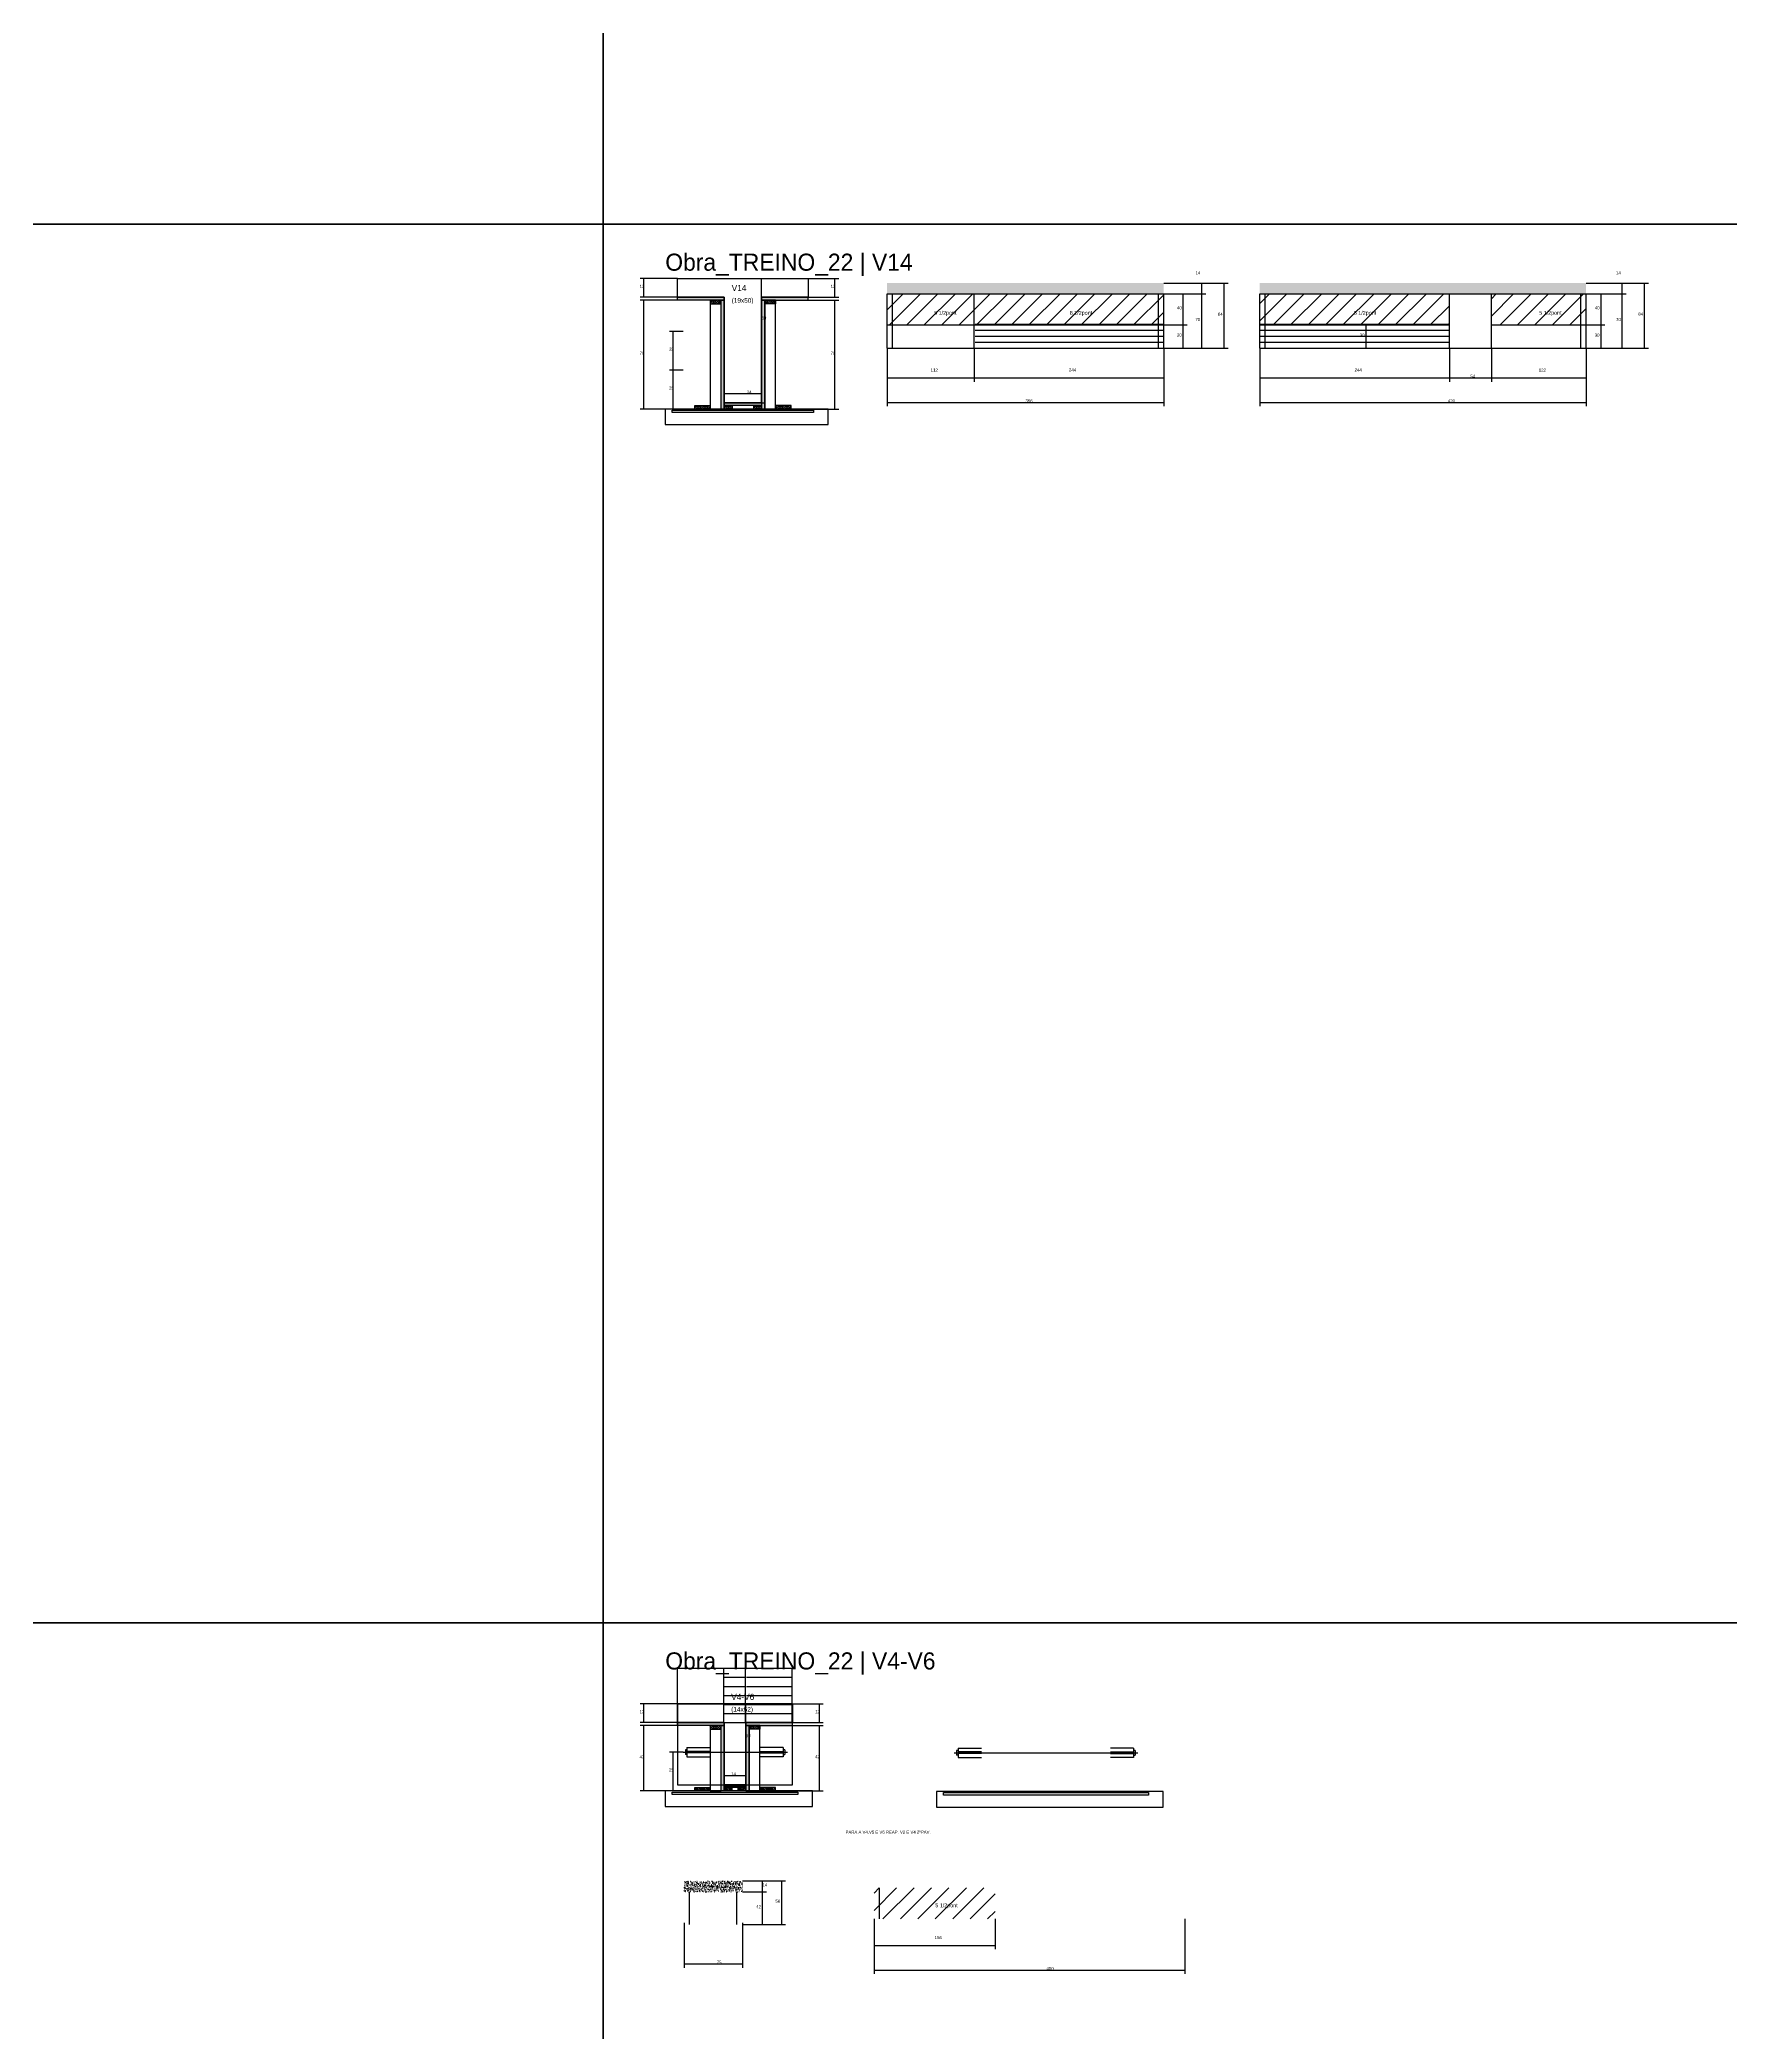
# Model space of a CAD drawing. Header units: metres. Extents: x -41 to 34840, y -36000 to 1848.
# Drawn here: x 2175 to 4350, y -29327 to -26763 of the extents above; entities that cross this region are included whole.
import ezdxf

# ---------------------------------------------------------------- set-up
doc = ezdxf.new("R2010")
doc.units = ezdxf.units.M
for name, color, linetype in [('barrote', 126, 'Continuous'), ('CELL_BORDER', 8, 'Continuous'), ('CONCRETO', 251, 'Continuous'), ('COTA', 4, 'Continuous'), ('Cota Seção (2x)', 4, 'Continuous'), ('Hachura', 253, 'Continuous'), ('LABEL_ID', 3, 'Continuous'), ('Madeira', 126, 'Continuous'), ('NOMENCLATURA', 7, 'Continuous'), ('Painéis', 200, 'Continuous'), ('PONTALETE', 2, 'Continuous'), ('SARR_2.2x7', 40, 'Continuous'), ('SCO-___-LAJ', 4, 'Continuous'), ('TENSOR', 2, 'Continuous'), ('Texto Seção', 7, 'Continuous')]:
    doc.layers.add(name, color=color, linetype=linetype)

msp = doc.modelspace()

# ---------------------------------------------------------------- hatches: boundary and pattern name
at = {"layer": 'COTA'}
h = msp.add_hatch(dxfattribs=at)
h.set_pattern_fill('AR-CONC', scale=0.03)
h.paths.add_polyline_path([(3621.5, -27089.8), (3621.5, -27075.8), (3265.5, -27075.8), (3265.5, -27089.8)])
h = msp.add_hatch(dxfattribs=at)
h.set_pattern_fill('AR-CONC', scale=0.03)
h.paths.add_polyline_path([(4165, -27089.8), (4165, -27075.8), (3745, -27075.8), (3745, -27089.8)])
h = msp.add_hatch(dxfattribs=at)
h.set_pattern_fill('AR-CONC', scale=0.03)
h.paths.add_polyline_path([(3004.2, -29132.2), (3004.2, -29146.2), (3079.2, -29146.2), (3079.2, -29132.2)])
at = {"layer": 'Hachura'}
h = msp.add_hatch(color=8, dxfattribs=at)
h.dxf.hatch_style = 1
h.paths.add_polyline_path([(2995.9, -27098), (2995.9, -27094), (2995.9, -27094), (3055.9, -27094), (3055.9, -27094), (3055.9, -27098), (3055.9, -27098), (2995.9, -27098)])
h = msp.add_hatch(dxfattribs=at)
h.set_pattern_fill('ANSI31', scale=0.5)
h.paths.add_polyline_path([(3037.9, -27098), (3037.9, -27102.4), (3037.9, -27102.4), (3051.9, -27102.4), (3051.9, -27102.4), (3051.9, -27098), (3051.9, -27098), (3037.9, -27098)])
h = msp.add_hatch(color=8, dxfattribs=at)
h.dxf.hatch_style = 1
h.paths.add_polyline_path([(3051.9, -27098), (3055.9, -27098), (3055.9, -27098), (3055.9, -27238), (3055.9, -27238), (3051.9, -27238), (3051.9, -27238), (3051.9, -27098)])
h = msp.add_hatch(color=8, dxfattribs=at)
h.dxf.hatch_style = 1
h.paths.add_polyline_path([(3163.9, -27098), (3163.9, -27094), (3163.9, -27094), (3103.9, -27094), (3103.9, -27094), (3103.9, -27098), (3103.9, -27098), (3163.9, -27098)])
h = msp.add_hatch(color=8, dxfattribs=at)
h.dxf.hatch_style = 1
h.paths.add_polyline_path([(3107.9, -27098), (3103.9, -27098), (3103.9, -27098), (3103.9, -27238), (3103.9, -27238), (3107.9, -27238), (3107.9, -27238), (3107.9, -27098)])
h = msp.add_hatch(dxfattribs=at)
h.set_pattern_fill('ANSI31', scale=0.5)
h.paths.add_polyline_path([(3121.9, -27098), (3121.9, -27102.4), (3121.9, -27102.4), (3107.9, -27102.4), (3107.9, -27102.4), (3107.9, -27098), (3107.9, -27098), (3121.9, -27098)])
h = msp.add_hatch(dxfattribs=at)
h.set_pattern_fill('ANSI31', scale=5)
h.paths.add_polyline_path([(3265.5, -27089.8), (3265.5, -27129.8), (3377.5, -27129.8), (3377.5, -27089.8)])
h = msp.add_hatch(dxfattribs=at)
h.set_pattern_fill('ANSI31', scale=5)
h.paths.add_polyline_path([(3621.5, -27129.8), (3621.5, -27089.8), (3377.5, -27089.8), (3377.5, -27129.8)])
h = msp.add_hatch(dxfattribs=at)
h.set_pattern_fill('ANSI31', scale=5)
h.paths.add_polyline_path([(3989, -27129.8), (3989, -27089.8), (3745, -27089.8), (3745, -27129.8)])
h = msp.add_hatch(dxfattribs=at)
h.set_pattern_fill('ANSI31', scale=5)
h.paths.add_polyline_path([(4043, -27089.8), (4043, -27129.8), (4165, -27129.8), (4165, -27089.8)])
h = msp.add_hatch(dxfattribs=at)
h.set_pattern_fill('ANSI31', scale=0.5)
h.paths.add_polyline_path([(3017.9, -27238), (3017.9, -27233.6), (3017.9, -27233.6), (3037.9, -27233.6), (3037.9, -27233.6), (3037.9, -27238), (3037.9, -27238), (3017.9, -27238)])
h = msp.add_hatch(color=8, dxfattribs=at)
h.dxf.hatch_style = 1
h.paths.add_polyline_path([(3055.9, -27233.6), (3055.9, -27230), (3055.9, -27230), (3103.9, -27230), (3103.9, -27230), (3103.9, -27233.6), (3103.9, -27233.6), (3055.9, -27233.6)])
h = msp.add_hatch(dxfattribs=at)
h.set_pattern_fill('ANSI31', scale=0.5)
h.paths.add_polyline_path([(3055.9, -27238), (3055.9, -27233.6), (3055.9, -27233.6), (3065.9, -27233.6), (3065.9, -27233.6), (3065.9, -27238), (3065.9, -27238), (3055.9, -27238)])
h = msp.add_hatch(dxfattribs=at)
h.set_pattern_fill('ANSI31', scale=0.5)
h.paths.add_polyline_path([(3093.9, -27238), (3093.9, -27233.6), (3093.9, -27233.6), (3103.9, -27233.6), (3103.9, -27233.6), (3103.9, -27238), (3103.9, -27238), (3093.9, -27238)])
h = msp.add_hatch(dxfattribs=at)
h.set_pattern_fill('ANSI31', scale=0.5)
h.paths.add_polyline_path([(3141.9, -27238), (3141.9, -27233.6), (3141.9, -27233.6), (3121.9, -27233.6), (3121.9, -27233.6), (3121.9, -27238), (3121.9, -27238), (3141.9, -27238)])
h = msp.add_hatch(color=8, dxfattribs=at)
h.dxf.hatch_style = 1
h.paths.add_polyline_path([(2995.8, -28932.3), (2995.8, -28928.3), (2995.8, -28928.3), (3055.8, -28928.3), (3055.8, -28928.3), (3055.8, -28932.3), (3055.8, -28932.3), (2995.8, -28932.3)])
h = msp.add_hatch(dxfattribs=at)
h.set_pattern_fill('ANSI31', scale=0.5)
h.paths.add_polyline_path([(3037.8, -28932.3), (3037.8, -28936.7), (3037.8, -28936.7), (3051.8, -28936.7), (3051.8, -28936.7), (3051.8, -28932.3), (3051.8, -28932.3), (3037.8, -28932.3)])
h = msp.add_hatch(color=8, dxfattribs=at)
h.dxf.hatch_style = 1
h.paths.add_polyline_path([(3051.8, -28932.3), (3055.8, -28932.3), (3055.8, -28932.3), (3055.8, -29016.3), (3055.8, -29016.3), (3051.8, -29016.3), (3051.8, -29016.3), (3051.8, -28932.3)])
h = msp.add_hatch(color=8, dxfattribs=at)
h.dxf.hatch_style = 1
h.paths.add_polyline_path([(3143.8, -28932.3), (3143.8, -28928.3), (3143.8, -28928.3), (3083.8, -28928.3), (3083.8, -28928.3), (3083.8, -28932.3), (3083.8, -28932.3), (3143.8, -28932.3)])
h = msp.add_hatch(color=8, dxfattribs=at)
h.dxf.hatch_style = 1
h.paths.add_polyline_path([(3087.8, -28932.3), (3083.8, -28932.3), (3083.8, -28932.3), (3083.8, -29016.3), (3083.8, -29016.3), (3087.8, -29016.3), (3087.8, -29016.3), (3087.8, -28932.3)])
h = msp.add_hatch(dxfattribs=at)
h.set_pattern_fill('ANSI31', scale=0.5)
h.paths.add_polyline_path([(3101.8, -28932.3), (3101.8, -28936.7), (3101.8, -28936.7), (3087.8, -28936.7), (3087.8, -28936.7), (3087.8, -28932.3), (3087.8, -28932.3), (3101.8, -28932.3)])
h = msp.add_hatch(dxfattribs=at)
h.set_pattern_fill('ANSI31', scale=0.5)
h.paths.add_polyline_path([(3017.8, -29016.3), (3017.8, -29011.9), (3017.8, -29011.9), (3037.8, -29011.9), (3037.8, -29011.9), (3037.8, -29016.3), (3037.8, -29016.3), (3017.8, -29016.3)])
h = msp.add_hatch(color=8, dxfattribs=at)
h.dxf.hatch_style = 1
h.paths.add_polyline_path([(3055.8, -29011.9), (3055.8, -29008.3), (3055.8, -29008.3), (3083.8, -29008.3), (3083.8, -29008.3), (3083.8, -29011.9), (3083.8, -29011.9), (3055.8, -29011.9)])
h = msp.add_hatch(dxfattribs=at)
h.set_pattern_fill('ANSI31', scale=0.5)
h.paths.add_polyline_path([(3055.8, -29016.3), (3055.8, -29011.9), (3055.8, -29011.9), (3065.8, -29011.9), (3065.8, -29011.9), (3065.8, -29016.3), (3065.8, -29016.3), (3055.8, -29016.3)])
h = msp.add_hatch(dxfattribs=at)
h.set_pattern_fill('ANSI31', scale=0.5)
h.paths.add_polyline_path([(3073.8, -29016.3), (3073.8, -29011.9), (3073.8, -29011.9), (3083.8, -29011.9), (3083.8, -29011.9), (3083.8, -29016.3), (3083.8, -29016.3), (3073.8, -29016.3)])
h = msp.add_hatch(dxfattribs=at)
h.set_pattern_fill('ANSI31', scale=0.5)
h.paths.add_polyline_path([(3121.8, -29016.3), (3121.8, -29011.9), (3121.8, -29011.9), (3101.8, -29011.9), (3101.8, -29011.9), (3101.8, -29016.3), (3101.8, -29016.3), (3121.8, -29016.3)])
h = msp.add_hatch(dxfattribs=at)
h.set_pattern_fill('ANSI31', scale=5)
h.paths.add_polyline_path([(3404.6, -29181.1), (3404.6, -29141.1), (3248.6, -29141.1), (3248.6, -29181.1)])

# ---------------------------------------------------------------- linework, layer by layer
for p, q in [((3005.8, -28963.4), (3005.8, -28969.4)), ((3007.8, -28963.4), (3005.8, -28963.4)), ((3007.8, -28969.4), (3005.8, -28969.4)), ((3007.8, -28960.4), (3007.8, -28972.4)), ((3007.8, -28960.4), (3037.8, -28960.4)), ((3037.8, -28965.4), (3007.8, -28965.4)), ((3037.8, -28967.4), (3007.8, -28967.4)), ((3131.8, -28960.4), (3101.8, -28960.4)), ((3101.8, -28965.4), (3131.8, -28965.4)), ((3101.8, -28967.4), (3131.8, -28967.4)), ((3131.8, -28960.4), (3131.8, -28972.4)), ((3133.8, -28963.4), (3131.8, -28963.4)), ((3131.8, -28969.4), (3133.8, -28969.4)), ((3133.8, -28963.4), (3133.8, -28969.4)), ((3354.7, -28964.1), (3354.7, -28970.1)), ((3356.7, -28964.1), (3354.7, -28964.1)), ((3356.7, -28970.1), (3354.7, -28970.1)), ((3356.7, -28961.1), (3356.7, -28973.1)), ((3356.7, -28961.1), (3386.7, -28961.1)), ((3386.7, -28966.1), (3356.7, -28966.1)), ((3386.7, -28968.1), (3356.7, -28968.1)), ((3582.7, -28961.1), (3552.7, -28961.1)), ((3552.7, -28966.1), (3582.7, -28966.1)), ((3552.7, -28968.1), (3582.7, -28968.1)), ((3582.7, -28961.1), (3582.7, -28973.1)), ((3584.7, -28964.1), (3582.7, -28964.1)), ((3582.7, -28970.1), (3584.7, -28970.1)), ((3584.7, -28964.1), (3584.7, -28970.1)), ((3007.8, -28972.4), (3037.8, -28972.4)), ((3131.8, -28972.4), (3101.8, -28972.4)), ((3356.7, -28973.1), (3386.7, -28973.1)), ((3582.7, -28973.1), (3552.7, -28973.1))]:
    msp.add_line(p, q)
at = {"layer": 'barrote'}
for points in [[(2980, -29036.3), (3169.6, -29036.3), (3169.6, -29016.3), (2980, -29016.3)], [(3328.9, -29037), (3620.5, -29037), (3620.5, -29017), (3328.9, -29017)]]:
    msp.add_lwpolyline(points, close=True, dxfattribs=at)
at = {"layer": 'CELL_BORDER'}
for points in [[(0, -27000), (2900, -27000), (2900, -25200), (0, -25200)], [(2900, -27000), (5800, -27000), (5800, -25200), (2900, -25200)], [(0, -28800), (2900, -28800), (2900, -27000), (0, -27000)], [(2900, -28800), (5800, -28800), (5800, -27000), (2900, -27000)], [(0, -30600), (2900, -30600), (2900, -28800), (0, -28800)], [(2900, -30600), (5800, -30600), (5800, -28800), (2900, -28800)]]:
    msp.add_lwpolyline(points, close=True, dxfattribs=at)
at = {"layer": 'CONCRETO'}
for points in [[(3103.9, -27094), (3103.9, -27104), (3103.9, -27230), (3055.9, -27230), (3055.9, -27094), (2995.9, -27094), (2995.9, -27070), (3103.9, -27070), (3163.9, -27070), (3163.9, -27094)], [(3083.8, -28928.3), (3083.8, -28938.3), (3083.8, -29008.3), (3055.8, -29008.3), (3055.8, -28928.3), (2995.8, -28928.3), (2995.8, -28904.3), (3083.8, -28904.3), (3143.8, -28904.3), (3143.8, -28928.3)], [(2995.8, -29008.3), (3143.8, -29008.3), (3143.8, -28904.3), (2995.8, -28904.3)]]:
    msp.add_lwpolyline(points, close=True, dxfattribs=at)
at = {"layer": 'COTA'}
for p, q in [((2995.9, -27070), (2947.5, -27070)), ((2952.5, -27094), (2952.5, -27070)), ((3163.9, -27070), (3203.3, -27070)), ((3198.3, -27094), (3198.3, -27070)), ((2995.9, -27094), (2947.5, -27094)), ((2995.9, -27098), (2947.5, -27098)), ((2952.5, -27238), (2952.5, -27098)), ((3121.9, -27098), (3203.3, -27098)), ((3163.9, -27094), (3203.3, -27094)), ((3198.3, -27238), (3198.3, -27098)), ((3621.5, -27075.8), (3675.4, -27075.8)), ((3621.5, -27075.8), (3704.2, -27075.8)), ((3621.5, -27089.8), (3675.4, -27089.8)), ((3621.5, -27089.8), (3675.4, -27089.8)), ((3621.5, -27089.8), (3651.6, -27089.8)), ((3646.6, -27129.8), (3646.6, -27089.8)), ((3670.4, -27089.8), (3670.4, -27075.8)), ((3670.4, -27159.8), (3670.4, -27089.8)), ((3699.2, -27159.8), (3699.2, -27075.8)), ((4165, -27075.8), (4216.5, -27075.8)), ((4165, -27075.8), (4245.2, -27075.8)), ((4165, -27089.8), (4216.5, -27089.8)), ((4165, -27089.8), (4216.5, -27089.8)), ((4165, -27089.8), (4189.2, -27089.8)), ((4184.2, -27129.8), (4184.2, -27089.8)), ((4211.5, -27089.8), (4211.5, -27075.8)), ((4211.5, -27159.8), (4211.5, -27089.8)), ((4240.2, -27159.8), (4240.2, -27075.8)), ((3002.9, -27138), (2985.3, -27138)), ((2990.3, -27188), (2990.3, -27138)), ((3621.5, -27129.8), (3651.6, -27129.8)), ((3621.5, -27129.8), (3651.6, -27129.8)), ((3646.6, -27159.8), (3646.6, -27129.8)), ((3867, -27129.8), (3886.8, -27129.8)), ((3881.8, -27159.8), (3881.8, -27129.8)), ((4165, -27129.8), (4189.2, -27129.8)), ((4165, -27129.8), (4189.2, -27129.8)), ((4184.2, -27159.8), (4184.2, -27129.8)), ((3265.5, -27159.8), (3265.5, -27234.5)), ((3265.5, -27159.8), (3265.5, -27202.9)), ((3377.5, -27159.8), (3377.5, -27202.9)), ((3377.5, -27159.8), (3377.5, -27202.9)), ((3621.5, -27159.8), (3621.5, -27202.9)), ((3621.5, -27159.8), (3621.5, -27234.5)), ((3621.5, -27159.8), (3675.4, -27159.8)), ((3621.5, -27159.8), (3704.2, -27159.8)), ((3621.5, -27159.8), (3651.6, -27159.8)), ((3745, -27159.8), (3745, -27202.9)), ((3745, -27159.8), (3745, -27234.5)), ((3867, -27159.8), (3886.8, -27159.8)), ((3989, -27159.8), (3989, -27202.9)), ((3989, -27159.8), (3989, -27202.9)), ((4043, -27159.8), (4043, -27202.9)), ((4043, -27159.8), (4043, -27202.9)), ((4165, -27159.8), (4165, -27234.5)), ((4165, -27159.8), (4216.5, -27159.8)), ((4165, -27159.8), (4245.2, -27159.8)), ((4165, -27159.8), (4165, -27202.9)), ((4165, -27159.8), (4189.2, -27159.8)), ((3002.9, -27188), (2985.3, -27188)), ((3002.9, -27188), (2985.3, -27188)), ((2990.3, -27238), (2990.3, -27188)), ((3265.5, -27197.9), (3377.5, -27197.9)), ((3377.5, -27197.9), (3621.5, -27197.9)), ((3745, -27197.9), (3989, -27197.9)), ((3989, -27197.9), (4043, -27197.9)), ((4043, -27197.9), (4165, -27197.9)), ((3017.9, -27238), (2947.5, -27238)), ((3002.9, -27238), (2985.3, -27238)), ((3141.9, -27238), (3203.3, -27238)), ((3265.5, -27229.5), (3621.5, -27229.5)), ((3745, -27229.5), (4165, -27229.5)), ((2995.8, -28904.3), (2947.5, -28904.3)), ((2952.5, -28928.3), (2952.5, -28904.3)), ((3143.8, -28904.3), (3183.3, -28904.3)), ((3178.3, -28928.3), (3178.3, -28904.3)), ((2995.8, -28928.3), (2947.5, -28928.3)), ((2995.8, -28932.3), (2947.5, -28932.3)), ((2952.5, -29016.3), (2952.5, -28932.3)), ((3101.8, -28932.3), (3183.3, -28932.3)), ((3143.8, -28928.3), (3183.3, -28928.3)), ((3178.3, -29016.3), (3178.3, -28932.3)), ((3002.8, -28966.4), (2985.3, -28966.4)), ((2990.3, -29016.3), (2990.3, -28966.4)), ((3017.8, -29016.3), (2947.5, -29016.3)), ((3002.8, -29016.3), (2985.3, -29016.3)), ((3121.8, -29016.3), (3183.3, -29016.3)), ((3079.2, -29132.2), (3110.1, -29132.2)), ((3079.2, -29132.2), (3134.9, -29132.2)), ((3079.2, -29146.2), (3110.1, -29146.2)), ((3079.2, -29146.2), (3110.1, -29146.2)), ((3105.1, -29146.2), (3105.1, -29132.2)), ((3105.1, -29188.2), (3105.1, -29146.2)), ((3129.9, -29188.2), (3129.9, -29132.2)), ((3004.2, -29186.2), (3004.2, -29243.9)), ((3079.2, -29186.2), (3079.2, -29243.9)), ((3079.2, -29188.2), (3110.1, -29188.2)), ((3079.2, -29188.2), (3134.9, -29188.2)), ((3248.6, -29181.1), (3248.6, -29251.8)), ((3248.6, -29181.1), (3248.6, -29220.1)), ((3404.6, -29181.1), (3404.6, -29220.1)), ((3648.6, -29181.1), (3648.6, -29251.8)), ((3248.6, -29215.1), (3404.6, -29215.1)), ((3004.2, -29238.9), (3079.2, -29238.9)), ((3248.6, -29246.8), (3648.6, -29246.8))]:
    msp.add_line(p, q, dxfattribs=at)
at = {"layer": 'Cota Seção (2x)'}
for p, q in [((3055.9, -27070), (3108.9, -27070)), ((3103.9, -27230), (3103.9, -27070)), ((3055.9, -27230), (3055.9, -27213.2)), ((3055.9, -27218.2), (3103.9, -27218.2)), ((3103.9, -27230), (3103.9, -27213.2)), ((3055.9, -27230), (3108.9, -27230)), ((3055.8, -28904.3), (3088.8, -28904.3)), ((3083.8, -29008.3), (3083.8, -28904.3)), ((3055.8, -29008.3), (3055.8, -28991.5)), ((3055.8, -28996.5), (3083.8, -28996.5)), ((3083.8, -29008.3), (3083.8, -28991.5)), ((3055.8, -29008.3), (3088.8, -29008.3))]:
    msp.add_line(p, q, dxfattribs=at)
at = {"layer": 'Madeira'}
for points in [[(3037.9, -27098), (3037.9, -27102.4), (3051.9, -27102.4), (3051.9, -27098)], [(3037.9, -27238), (3051.9, -27238), (3051.9, -27098), (3037.9, -27098)], [(3121.9, -27098), (3121.9, -27102.4), (3107.9, -27102.4), (3107.9, -27098)], [(3121.9, -27098), (3107.9, -27098), (3107.9, -27238), (3121.9, -27238)], [(2980, -27258), (3189.6, -27258), (3189.6, -27238), (2980, -27238)], [(3017.9, -27238), (3017.9, -27233.6), (3037.9, -27233.6), (3037.9, -27238)], [(3055.9, -27238), (3055.9, -27233.6), (3065.9, -27233.6), (3065.9, -27238)], [(3093.9, -27238), (3093.9, -27233.6), (3103.9, -27233.6), (3103.9, -27238)], [(3141.9, -27238), (3141.9, -27233.6), (3121.9, -27233.6), (3121.9, -27238)], [(3037.8, -28932.3), (3037.8, -28936.7), (3051.8, -28936.7), (3051.8, -28932.3)], [(3037.8, -29016.3), (3051.8, -29016.3), (3051.8, -28932.3), (3037.8, -28932.3)], [(3101.8, -28932.3), (3101.8, -28936.7), (3087.8, -28936.7), (3087.8, -28932.3)], [(3101.8, -28932.3), (3087.8, -28932.3), (3087.8, -29016.3), (3101.8, -29016.3)], [(2980, -29036.3), (3169.6, -29036.3), (3169.6, -29016.3), (2980, -29016.3)], [(3017.8, -29016.3), (3017.8, -29011.9), (3037.8, -29011.9), (3037.8, -29016.3)], [(3055.8, -29016.3), (3055.8, -29011.9), (3065.8, -29011.9), (3065.8, -29016.3)], [(3073.8, -29016.3), (3073.8, -29011.9), (3083.8, -29011.9), (3083.8, -29016.3)], [(3121.8, -29016.3), (3121.8, -29011.9), (3101.8, -29011.9), (3101.8, -29016.3)]]:
    msp.add_lwpolyline(points, close=True, dxfattribs=at)
at = {"layer": 'Painéis'}
for p, q in [((2995.9, -27094), (3055.9, -27094)), ((3103.9, -27094), (3163.9, -27094)), ((3265.5, -27089.8), (3621.5, -27089.8)), ((3265.5, -27159.8), (3265.5, -27089.8)), ((3377.5, -27159.8), (3377.5, -27089.8)), ((3621.5, -27159.8), (3621.5, -27089.8)), ((3745, -27089.8), (4165, -27089.8)), ((3745, -27159.8), (3745, -27089.8)), ((3989, -27159.8), (3989, -27089.8)), ((4043, -27159.8), (4043, -27089.8)), ((4165, -27159.8), (4165, -27089.8)), ((3265.5, -27129.8), (3621.5, -27129.8)), ((3745, -27129.8), (3989, -27129.8)), ((4043, -27129.8), (4165, -27129.8)), ((3265.5, -27159.8), (3621.5, -27159.8)), ((3745, -27159.8), (4165, -27159.8)), ((2995.8, -28858.3), (3055.3, -28858.3)), ((2995.8, -28928.3), (2995.8, -28858.3)), ((3055.3, -28928.3), (3055.3, -28858.3)), ((3055.3, -28858.3), (3083.3, -28858.3)), ((3055.3, -28928.3), (3055.3, -28858.3)), ((3083.3, -28928.3), (3083.3, -28858.3)), ((3083.3, -28858.3), (3143.3, -28858.3)), ((3083.3, -28928.3), (3083.3, -28858.3)), ((3143.3, -28928.3), (3143.3, -28858.3)), ((2995.8, -28928.3), (3055.8, -28928.3)), ((2995.8, -28932.3), (2995.8, -28928.3)), ((2995.8, -28928.3), (3055.3, -28928.3)), ((3055.3, -28928.3), (3083.3, -28928.3)), ((3055.8, -28932.3), (3055.8, -28928.3)), ((3055.8, -29016.3), (3055.8, -28932.3)), ((3083.3, -28928.3), (3143.3, -28928.3)), ((3083.8, -28928.3), (3143.8, -28928.3)), ((3083.8, -28932.3), (3083.8, -28928.3)), ((3083.8, -29016.3), (3083.8, -28932.3)), ((3143.8, -28932.3), (3143.8, -28928.3))]:
    msp.add_line(p, q, dxfattribs=at)
for points in [[(2995.9, -27098), (2995.9, -27094), (3055.9, -27094), (3055.9, -27098)], [(3051.9, -27098), (3055.9, -27098), (3055.9, -27238), (3051.9, -27238)], [(3163.9, -27098), (3163.9, -27094), (3103.9, -27094), (3103.9, -27098)], [(3107.9, -27098), (3103.9, -27098), (3103.9, -27238), (3107.9, -27238)], [(3055.9, -27233.6), (3055.9, -27230), (3103.9, -27230), (3103.9, -27233.6)], [(2995.8, -28932.3), (2995.8, -28928.3), (3055.8, -28928.3), (3055.8, -28932.3)], [(3051.8, -28932.3), (3055.8, -28932.3), (3055.8, -29016.3), (3051.8, -29016.3)], [(3143.8, -28932.3), (3143.8, -28928.3), (3083.8, -28928.3), (3083.8, -28932.3)], [(3087.8, -28932.3), (3083.8, -28932.3), (3083.8, -29016.3), (3087.8, -29016.3)], [(3055.8, -29011.9), (3055.8, -29008.3), (3083.8, -29008.3), (3083.8, -29011.9)]]:
    msp.add_lwpolyline(points, close=True, dxfattribs=at)
at = {"layer": 'SARR_2.2x7'}
for p, q in [((3272.5, -27159.8), (3272.5, -27089.8)), ((3614.5, -27159.8), (3614.5, -27089.8)), ((3752, -27159.8), (3752, -27089.8)), ((4158, -27159.8), (4158, -27089.8)), ((3378.8, -27128.7), (3620.8, -27128.7)), ((3378.8, -27136.5), (3620.8, -27136.5)), ((3378.8, -27144.2), (3620.8, -27144.2)), ((3745.8, -27128.7), (3987.8, -27128.7)), ((3745.8, -27136.5), (3987.8, -27136.5)), ((3745.8, -27144.2), (3987.8, -27144.2)), ((3378.8, -27152), (3620.8, -27152)), ((3745.8, -27152), (3987.8, -27152)), ((3056.3, -28870), (3082.3, -28870)), ((3056.3, -28881.7), (3082.3, -28881.7)), ((3056.3, -28893.3), (3082.3, -28893.3)), ((3084.3, -28870), (3142.3, -28870)), ((3084.3, -28881.7), (3142.3, -28881.7)), ((3084.3, -28893.3), (3142.3, -28893.3)), ((3056.3, -28905), (3082.3, -28905)), ((3056.3, -28916.7), (3082.3, -28916.7)), ((3084.3, -28905), (3142.3, -28905)), ((3084.3, -28916.7), (3142.3, -28916.7)), ((3011.2, -29188.2), (3011.2, -29146.2)), ((3072.2, -29188.2), (3072.2, -29146.2)), ((3255.6, -29181.1), (3255.6, -29141.1))]:
    msp.add_line(p, q, dxfattribs=at)
at = {"layer": 'SCO-___-LAJ'}
for points in [[(2989, -27239.4), (3170.7, -27239.4), (3170.7, -27242.6), (2989, -27242.6)], [(2989, -29017.7), (3150.7, -29017.7), (3150.7, -29020.9), (2989, -29020.9)], [(3337.9, -29018.4), (3601.6, -29018.4), (3601.6, -29021.6), (3337.9, -29021.6)]]:
    msp.add_lwpolyline(points, close=True, dxfattribs=at)
at = {"layer": 'TENSOR'}
for p, q in [((3002.8, -28966.4), (3137.1, -28966.4)), ((3351.7, -28967.1), (3588, -28967.1))]:
    msp.add_line(p, q, dxfattribs=at)

# ---------------------------------------------------------------- texts
at = {"layer": 'COTA'}
for s, p in [('14', (3662.3, -27064.8)), ('14', (4203.4, -27064.8)), ('12', (2947, -27082)), ('12', (3192.8, -27082)), ('40', (3638.5, -27109.8)), ('70', (3662.3, -27124.8)), ('84', (3691.1, -27117.8)), ('40', (4176.1, -27109.8)), ('70', (4203.4, -27124.8)), ('84', (4232.1, -27117.8)), ('30', (3638.3, -27144.8)), ('30', (3873.6, -27144.8)), ('30', (4176, -27144.8)), ('70', (2947, -27168)), ('25', (2984.8, -27163)), ('70', (3192.8, -27168)), ('112', (3321.5, -27189.8)), ('244', (3499.5, -27189.8)), ('244', (3867, -27189.8)), ('54', (4016, -27197.9)), ('122', (4104, -27189.8)), ('25', (2984.8, -27213)), ('356', (3443.5, -27229.5)), ('420', (3987, -27229.5)), ('12', (2947, -28916.3)), ('12', (3172.8, -28916.3)), ('42', (2947, -28974.3)), ('42', (3172.8, -28974.3)), ('25', (2984.8, -28991.4)), ('14', (3105.1, -29139.2)), ('42', (3097, -29167.2)), ('56', (3121.8, -29160.2)), ('156', (3326.6, -29207)), ('75', (3046.2, -29238.9)), ('400', (3470.6, -29246.8))]:
    msp.add_text(s, height=4, dxfattribs=at).set_placement(p)
at = {"layer": 'Cota Seção (2x)'}
for s, p in [('80', (3103.9, -27122.8)), ('24', (3084.9, -27218.2)), ('52', (3083.8, -28947.1)), ('14', (3064.8, -28996.5))]:
    msp.add_text(s, height=4, dxfattribs=at).set_placement(p)
at = {"layer": 'LABEL_ID'}
for s, p in [('Obra_TREINO_22 | V14', (2980, -27060)), ('Obra_TREINO_22 | V4-V6', (2980, -28860))]:
    msp.add_text(s, height=22, dxfattribs=at).set_placement(p)
at = {"layer": 'NOMENCLATURA'}
for s, p in [('5 1/2pont', (3326, -27116.7)), ('8 1/2pont', (3500.5, -27116.7)), ('8 1/2pont', (3866, -27116.7)), ('5 1/2pont', (4104.6, -27116.7)), ('5 1/2pont', (3327.5, -29166))]:
    msp.add_text(s, height=5, dxfattribs=at).set_placement(p)
at = {"layer": 'PONTALETE'}
msp.add_text('PARA A V4,V5 E V6 REAP. V2 E V4 2ºPAV.', height=4, dxfattribs=at).set_placement((3212, -29071.3))
at = {"layer": 'Texto Seção'}
for s, height, p in [('V14', 8, (3065.4, -27086.2)), ('(19x50)', 6, (3065.4, -27101.2)), ('V4-V6', 8, (3064.8, -28899.3)), ('(14x52)', 6, (3064.8, -28914.3))]:
    msp.add_text(s, height=height, dxfattribs=at).set_placement(p)

doc.saveas('drawing.dxf')
